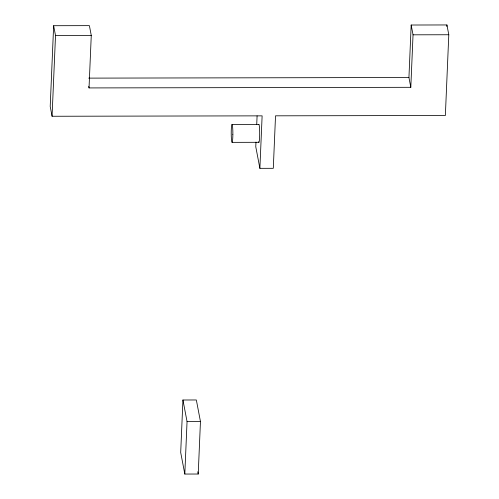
<?xml version="1.0" encoding="UTF-8"?>
<svg xmlns="http://www.w3.org/2000/svg" width="499" height="499" viewBox="0 0 499 499"><rect width="100%" height="100%" fill="white"/><g stroke="black" fill="none" stroke-linecap="round" stroke-linejoin="round"><path stroke-width="0.75" d="M89.028 87.93L91.267 35.441L89.396 25.642L53.643 25.711L50.206 106.455L52.071 116.261L262.125 115.855L259.885 168.338L273.296 168.313L275.529 115.824L445.358 115.5L448.794 34.749L446.929 24.95L411.176 25.019L408.937 77.507L410.808 87.306L89.028 87.93L88.741 86.421M52.071 116.261L55.514 35.51L53.643 25.711M182.933 400.005L180.7 452.487L184.811 474.05L198.222 474.025L200.455 421.536L196.344 399.973L182.933 400.005L187.05 421.561L184.811 474.05M255.968 142.146L255.775 146.775L259.885 168.338M256.729 124.394L257.091 115.899M410.808 87.306L413.041 34.818L411.176 25.019M446.861 26.503L446.929 24.95M55.514 35.51L91.267 35.441M413.041 34.818L448.794 34.749M88.716 78.125L408.937 77.507M232.079 124.426L258.894 124.37M232.091 142.358L258.906 142.302M187.05 421.561L200.455 421.536M197.791 471.792L198.222 474.025M258.613 141.835A8.976 0.823 89.9 0 0 259.655 135.834L259.68 132.647A8.976 0.823 89.9 0 0 258.744 124.419M232.84 134.281L232.84 135.89A8.976 0.823 89.9 0 1 231.536 140.325A8.976 0.823 89.9 0 1 231.655 125.424A8.976 0.823 89.9 0 1 232.865 132.703L232.84 134.281"/></g></svg>
